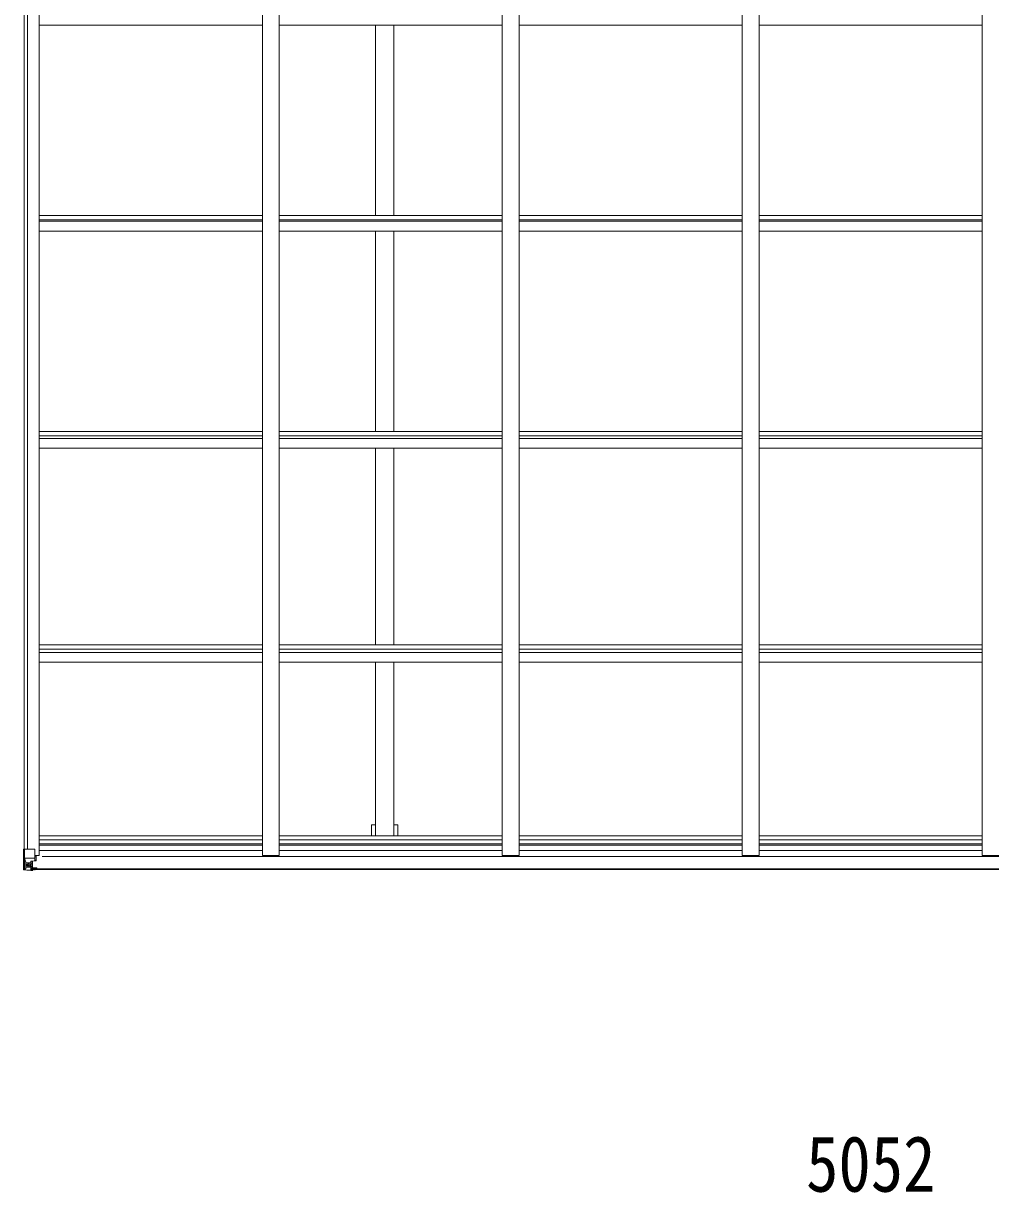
# Model space of a CAD drawing. Units: millimetres at full size; details may follow other scales. Extents: x -9783 to 9892, y -6828 to 6752.
# Drawn here: x 2076 to 4962, y 111 to 3601 of the extents above; entities that cross this region are included whole.
import ezdxf
from ezdxf.enums import TextEntityAlignment as Align

# ---------------------------------------------------------------- set-up
doc = ezdxf.new("R2010")
doc.units = ezdxf.units.MM
doc.header["$LTSCALE"] = 35
for name, color, linetype, lineweight in [('0-1_本体', 4, 'Continuous', 9), ('0-2_部品', 7, 'Continuous', 9), ('0-A_寸法', 6, 'Continuous', 9)]:
    doc.layers.add(name, color=color, linetype=linetype, lineweight=lineweight)
doc.styles.add('ＭＳ ゴシック', font='')
doc.styles.get('ＭＳ ゴシック').set_extended_font_data('MS Gothic')

msp = doc.modelspace()

# ---------------------------------------------------------------- linework, layer by layer
at = {"layer": '0-1_本体'}
for p, q in [((2078.08, 1136.26), (2078.08, 6111.3)), ((2087.91, 1136.26), (2087.91, 6111.3)), ((2123.08, 1117.8), (2123.08, 6129.76)), ((2789.08, 1117.8), (2789.08, 6129.76)), ((2839.08, 1117.8), (2839.08, 6129.76)), ((3505.08, 1117.8), (3505.08, 6129.76)), ((3555.08, 1117.8), (3555.08, 6129.76)), ((4221.08, 1117.8), (4221.08, 6129.76)), ((4271.08, 1117.8), (4271.08, 6129.76)), ((4937.08, 1117.8), (4937.08, 6129.76)), ((2123.08, 3595.78), (2789.08, 3595.78)), ((2839.08, 3595.78), (3505.08, 3595.78)), ((3126.58, 3028.26), (3126.58, 3595.78)), ((3181.58, 3028.26), (3181.58, 3595.78)), ((3555.08, 3595.78), (4221.08, 3595.78)), ((4271.08, 3595.78), (4937.08, 3595.78)), ((2123.08, 3028.26), (2789.08, 3028.26)), ((2123.08, 3015.24), (2789.08, 3015.24)), ((2123.08, 3011.38), (2789.08, 3011.38)), ((2839.08, 3028.26), (3505.08, 3028.26)), ((2839.08, 3015.24), (3505.08, 3015.24)), ((2839.08, 3011.38), (3505.08, 3011.38)), ((3555.08, 3028.26), (4221.08, 3028.26)), ((3555.08, 3015.24), (4221.08, 3015.24)), ((3555.08, 3011.38), (4221.08, 3011.38)), ((4271.08, 3028.26), (4937.08, 3028.26)), ((4271.08, 3015.24), (4937.08, 3015.24)), ((4271.08, 3011.38), (4937.08, 3011.38)), ((2123.08, 2981.58), (2789.08, 2981.58)), ((2839.08, 2981.58), (3505.08, 2981.58)), ((3126.58, 2383.24), (3126.58, 2981.58)), ((3181.58, 2383.24), (3181.58, 2981.58)), ((3555.08, 2981.58), (4221.08, 2981.58)), ((4271.08, 2981.58), (4937.08, 2981.58)), ((2123.08, 2383.24), (2789.08, 2383.24)), ((2839.08, 2383.24), (3505.08, 2383.24)), ((3555.08, 2383.24), (4221.08, 2383.24)), ((4271.08, 2383.24), (4937.08, 2383.24)), ((2123.07, 2370.31), (2789.07, 2370.31)), ((2123.08, 2362.4), (2789.08, 2362.4)), ((2839.07, 2370.31), (3505.07, 2370.31)), ((2839.08, 2362.4), (3505.08, 2362.4)), ((3555.07, 2370.31), (4221.07, 2370.31)), ((3555.08, 2362.4), (4221.08, 2362.4)), ((4271.07, 2370.31), (4937.07, 2370.31)), ((4271.08, 2362.4), (4937.08, 2362.4)), ((2123.08, 2333.07), (2789.08, 2333.07)), ((2839.08, 2333.07), (3505.08, 2333.07)), ((3126.58, 1746.08), (3126.58, 2333.07)), ((3181.58, 1746.08), (3181.58, 2333.07)), ((3555.08, 2333.07), (4221.08, 2333.07)), ((4271.08, 2333.07), (4937.08, 2333.07)), ((2123.08, 1746.08), (2789.08, 1746.08)), ((2839.08, 1746.08), (3505.08, 1746.08)), ((3555.08, 1746.08), (4221.08, 1746.08)), ((4271.08, 1746.08), (4937.08, 1746.08)), ((2123.08, 1733.25), (2789.08, 1733.25)), ((2123.08, 1723.09), (2789.08, 1723.09)), ((2839.08, 1733.25), (3505.08, 1733.25)), ((2839.08, 1723.09), (3505.08, 1723.09)), ((3555.08, 1733.25), (4221.08, 1733.25)), ((3555.08, 1723.09), (4221.08, 1723.09)), ((4271.08, 1733.25), (4937.08, 1733.25)), ((4271.08, 1723.09), (4937.08, 1723.09)), ((2123.08, 1694.13), (2789.08, 1694.13)), ((2839.08, 1694.13), (3505.08, 1694.13)), ((3126.58, 1176.66), (3126.58, 1694.13)), ((3181.58, 1176.66), (3181.58, 1694.13)), ((3555.08, 1694.13), (4221.08, 1694.13)), ((4271.08, 1694.13), (4937.08, 1694.13)), ((3193.58, 1209.5), (3181.58, 1209.5)), ((3193.58, 1209.5), (3193.58, 1176.66)), ((2123.08, 1176.66), (2789.08, 1176.66)), ((2123.08, 1163.84), (2789.08, 1163.84)), ((2123.08, 1152.49), (2789.08, 1152.49)), ((2839.08, 1176.66), (3505.08, 1176.66)), ((2839.08, 1163.84), (3505.08, 1163.84)), ((2839.08, 1152.49), (3505.08, 1152.49)), ((3555.08, 1176.66), (4221.08, 1176.66)), ((3555.08, 1163.84), (4221.08, 1163.84)), ((3555.08, 1152.49), (4221.08, 1152.49)), ((4271.08, 1176.66), (4937.08, 1176.66)), ((4271.08, 1163.84), (4937.08, 1163.84)), ((4271.08, 1152.49), (4937.08, 1152.49)), ((2123.08, 1117.8), (2110.08, 1117.8)), ((2123.08, 1148.7), (2789.08, 1148.7)), ((2123.08, 1132.75), (2789.08, 1132.75)), ((2789.08, 1117.8), (2839.08, 1117.8)), ((2839.08, 1148.7), (3505.08, 1148.7)), ((2839.08, 1132.75), (3505.08, 1132.75)), ((3505.08, 1117.8), (3555.08, 1117.8)), ((3555.08, 1148.7), (4221.08, 1148.7)), ((3555.08, 1132.75), (4221.08, 1132.75)), ((4221.08, 1117.8), (4271.08, 1117.8)), ((4271.08, 1148.7), (4937.08, 1148.7)), ((4271.08, 1132.75), (4937.08, 1132.75)), ((4937.08, 1117.8), (4987.08, 1117.8)), ((7076.08, 1114.47), (2132.08, 1114.47)), ((2099.58, 1077.92), (7108.58, 1077.92)), ((2099.58, 1075.5), (7108.58, 1075.5))]:
    msp.add_line(p, q, dxfattribs=at)
msp.add_lwpolyline([(3126.58, 1209.5), (3114.58, 1209.5), (3114.58, 1176.66)], dxfattribs=at)
at = {"layer": '0-2_部品'}
for p, q in [((2078.93, 1136.26), (2109.08, 1136.26)), ((2078.93, 1136.26), (2078.93, 1075.68)), ((2110.08, 1135.26), (2110.08, 1102.17)), ((2114.58, 1117.8), (2114.58, 1101.39)), ((2079.47, 1109.38), (2086.08, 1109.6)), ((2079.47, 1109.38), (2083.61, 1097.3)), ((2086.08, 1096.06), (2083.75, 1096.03)), ((2083.75, 1096.03), (2083.75, 1082.56)), ((2083.75, 1082.56), (2086.08, 1082.5)), ((2086.08, 1109.6), (2110.08, 1109.6)), ((2086.08, 1096.06), (2098.08, 1096.06)), ((2086.08, 1096.06), (2086.08, 1096.06)), ((2086.08, 1082.51), (2098.08, 1082.51)), ((2091.56, 1089.7), (2091.56, 1090.66)), ((2097.08, 1082.51), (2098.08, 1082.51)), ((2098.08, 1099.36), (2098.08, 1073.26)), ((2099.58, 1096.06), (2098.08, 1096.06)), ((2099.58, 1082.51), (2098.08, 1082.51)), ((2109.26, 1101.91), (2098.91, 1100.25)), ((2098.91, 1099.62), (2109.26, 1101.27)), ((2098.91, 1100.25), (2098.91, 1099.62)), ((2103.58, 1092.47), (2099.58, 1092.47)), ((2103.58, 1084.26), (2099.58, 1084.26)), ((2103.58, 1100.37), (2103.58, 1080.4)), ((2109.26, 1101.27), (2109.26, 1101.91)), ((2109.53, 1101.35), (2113.58, 1101.39)), ((2114.58, 1113.26), (2110.08, 1113.26)), ((2113.58, 1103.12), (2114.58, 1103.11)), ((2114.58, 1101.39), (2113.58, 1101.39)), ((2076.08, 1075.55), (2076.08, 1075.59)), ((2077.02, 1074.6), (2077.02, 1074.56)), ((2077.02, 1074.55), (2077.02, 1074.55)), ((2085.99, 1074.17), (2078.07, 1074.64)), ((2078.93, 1075.61), (2078.93, 1075.68)), ((2082.89, 1079.05), (2080.16, 1075.39)), ((2098.08, 1073.38), (2086.08, 1074.16)), ((2099.58, 1078.97), (2098.08, 1078.97)), ((2098.08, 1074.15), (2104.58, 1073.75)), ((2104.58, 1072.87), (2098.08, 1073.26)), ((2100.08, 1079.33), (2099.58, 1079.33)), ((2104.58, 1074.68), (2099.58, 1074.76)), ((2099.69, 1080.63), (2103.58, 1080.63)), ((2100.08, 1080.42), (2100.08, 1080.26)), ((2100.08, 1080.26), (2100.08, 1080.26)), ((2110.08, 1080.17), (2100.08, 1080.26)), ((2100.08, 1078.3), (2100.08, 1080.26)), ((2108.08, 1078.33), (2100.08, 1078.33)), ((2108.08, 1078.3), (2100.08, 1078.3)), ((2104.58, 1074.68), (2104.58, 1075.5)), ((2104.58, 1074.27), (2104.58, 1074.68)), ((2104.58, 1074.27), (2104.58, 1073.75)), ((2104.58, 1073.75), (2104.58, 1072.87)), ((2109.58, 1075.06), (2109.58, 1075.5)), ((2109.88, 1075.06), (2109.58, 1075.06)), ((2109.88, 1075.06), (2111.57, 1075.5)), ((2110.08, 1080.17), (2110.08, 1078.56)), ((2110.08, 1078.56), (2115.08, 1078.56)), ((2115.08, 1077.92), (2115.08, 1078.56)), ((2115.08, 1078.56), (2116.08, 1078.56)), ((2116.08, 1080.25), (2116.08, 1080.13)), ((2116.08, 1078.56), (2116.08, 1080.13)), ((2116.08, 1078.56), (2116.08, 1077.92))]:
    msp.add_line(p, q, dxfattribs=at)
for points in [[(2076.08, 1075.59), (2076.08, 1136.26), (2078.93, 1136.26)], [(2089.64, 1088.74), (2088.68, 1088.74), (2088.68, 1087.78), (2089.64, 1087.78)], [(2091.56, 1090.66), (2090.6, 1090.66), (2090.6, 1089.7)], [(2090.6, 1086.82), (2090.6, 1085.86), (2091.56, 1085.86), (2091.56, 1086.82)], [(2092.52, 1087.78), (2093.48, 1087.78), (2093.48, 1088.74), (2092.52, 1088.74)], [(2104.58, 1074.27), (2099.58, 1074.27), (2099.58, 1099.73)], [(2113.58, 1101.39), (2113.58, 1103.12), (2110.08, 1103.14)], [(2077.02, 1074.55), (2086.08, 1074), (2098.08, 1073.26)], [(2115.08, 1080.29), (2100.08, 1080.42), (2100.08, 1080.42)], [(2100.08, 1079.33), (2108.08, 1079.33), (2108.08, 1077.92)], [(2110.08, 1080.17), (2110.08, 1080.18), (2116.08, 1080.13)]]:
    msp.add_lwpolyline(points, dxfattribs=at)
msp.add_circle((2091.08, 1088.26), 5.3, dxfattribs=at)
for centre, radius, start, end in [((2109.08, 1135.26), 1, 0, 90), ((2089.64, 1089.7), 0.96, 270, 0), ((2089.64, 1086.82), 0.96, 0, 90), ((2092.52, 1089.7), 0.96, 180, 270), ((2092.52, 1086.82), 0.96, 90, 180), ((2099.02, 1099.32), 0.937, 96.73234, 177.67791), ((2099.02, 1098.69), 0.937, 96.73234, 177.67791), ((2109.15, 1102.84), 0.937, 276.73234, 357.67791), ((2109.15, 1102.2), 0.937, 276.73234, 357.67791), ((2077.08, 1075.59), 0.999, 180.04917, 266.5576), ((2077.08, 1075.56), 0.999, 180.04917, 266.5576), ((2077.08, 1075.55), 1, 179.99921, 266.49983), ((2078.24, 1061.94), 12.7, 84.89689, 90.75534), ((2080.21, 1075.56), 1.28, 177.54105, 228.82169), ((2100.09, 1080.94), 0.513, 178.95293, 268.11972), ((2100.08, 1080.76), 0.5, 179.95536, 269.47105), ((2100.08, 1077.83), 0.5, 89.99891, 179.99891), ((2100.08, 1077.8), 0.5, 90.00309, 180.00198), ((2115.22, 1072.6), 7.69, 83.56574, 91.03001)]:
    msp.add_arc(centre, radius, start, end, dxfattribs=at)
for centre, major_axis, ratio, start_param, end_param in [((2080.19, 1107.03), (0.85, -2.32), 0.403757, 3.0087805, 3.9744392), ((2080.88, 1082.64), (0.03, -5), 0.573921, 0.7672717, 1.551125), ((2082.35, 1096.01), (0, -3), 0.468246, 1.5772882, 2.0127935), ((2004.33, 1082.51), (81.75, 0), 0.061163, 6.2824128, 6.2831853), ((2079.02, 1074.47), (2, -0.12), 0.060933, 2.0712557, 3.1453404), ((2278.02, 1062.24), (201, -12.36), 0.060933, 3.1453404, 3.145839), ((2079.21, 1077.57), (-0.02, -3), 0.466854, 0.125683, 0.7596956)]:
    msp.add_ellipse(centre, major_axis=major_axis, ratio=ratio, start_param=start_param, end_param=end_param, dxfattribs=at)

# ---------------------------------------------------------------- texts
at = {"layer": '0-A_寸法', "color": 7, "style": 'ＭＳ ゴシック', "width": 0.85}
msp.add_text('5052', height=166.8, dxfattribs=at).set_placement((4411.58, 63.99), align=Align.BOTTOM_LEFT)

doc.saveas('drawing.dxf')
